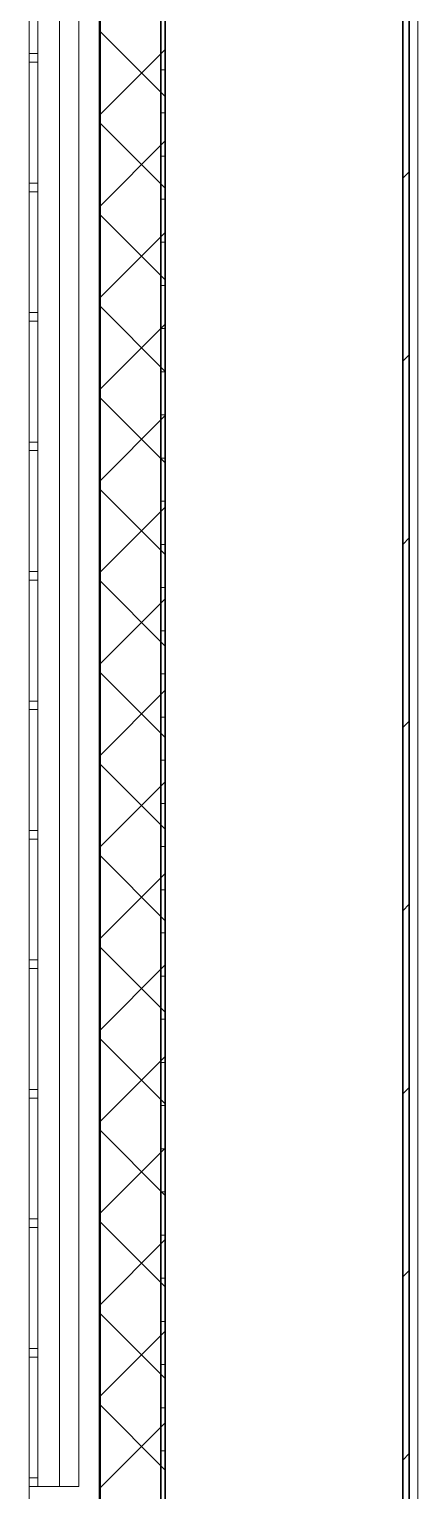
# Model space of a CAD drawing. Header units: millimetres. Extents: x -21010 to 105841, y -18351 to 135084.
# Drawn here: x -6603 to -5703, y 39522 to 42908 of the extents above; entities that cross this region are included whole.
import ezdxf

# ---------------------------------------------------------------- set-up
doc = ezdxf.new("R2010")
doc.units = ezdxf.units.MM
doc.linetypes.add('ADSK_Линия сетки', pattern=[2500, 2000, -250, 0, -250])
for name, color, linetype, lineweight in [('Лестницы', 7, 'Continuous', 9), ('Ограждение', 7, 'Continuous', 9), ('Оси', 7, 'Continuous', 9), ('Стены внутренние', 7, 'Continuous', 18), ('Стены наружные', 7, 'Continuous', 18), ('Стены штриховка', 7, 'Continuous', 13)]:
    doc.layers.add(name, color=color, linetype=linetype, lineweight=lineweight)

# ---------------------------------------------------------------- blocks, each defined once
blk = doc.blocks.new('1 этаж 21082025')
at = {"layer": 'Лестницы'}
for p, q in [((-750, -3943), (-750, 807)), ((-865, -623), (-845, -623)), ((-865, -643), (-845, -643)), ((-865, -923), (-845, -923)), ((-865, -943), (-845, -943)), ((-865, -1223), (-845, -1223)), ((-865, -1243), (-845, -1243)), ((-865, -1523), (-845, -1523)), ((-865, -1543), (-845, -1543)), ((-865, -1823), (-845, -1823)), ((-865, -1843), (-845, -1843)), ((-865, -2123), (-845, -2123)), ((-865, -2143), (-845, -2143)), ((-865, -2423), (-845, -2423)), ((-865, -2443), (-845, -2443)), ((-865, -2723), (-845, -2723)), ((-865, -2743), (-845, -2743)), ((-865, -3023), (-845, -3023)), ((-865, -3043), (-845, -3043)), ((-865, -3323), (-845, -3323)), ((-865, -3343), (-845, -3343)), ((-865, -3623), (-845, -3623)), ((-865, -3643), (-845, -3643)), ((-865, -3923), (-845, -3923)), ((-865, -3943), (-845, -3943)), ((-795, -3943), (-750, -3943))]:
    blk.add_line(p, q, dxfattribs=at)
at = {"layer": 'Ограждение'}
for p, q in [((-865, -3943), (-865, 557)), ((-845, -3943), (-845, 557)), ((-795, -3943), (-795, 557)), ((35, -5515), (35, -200)), ((-865, -4043), (-865, -3943)), ((-795, -3943), (-845, -3943))]:
    blk.add_line(p, q, dxfattribs=at)
at = {"layer": 'Оси', "linetype": 'ADSK_Линия сетки'}
blk.add_line((0, 5350.6), (0, -14846.4), dxfattribs=at)
at = {"layer": 'Стены внутренние', "lineweight": 30}
blk.add_line((-702, 702), (-702, -12102), dxfattribs=at)
at = {"layer": 'Стены внутренние', "linetype": 'Continuous', "lineweight": 9}
for p, q in [((-550, -722.8), (-700, -572.8)), ((-700, -763.2), (-550, -613.2)), ((-550, -935), (-700, -785)), ((-700, -975.4), (-550, -825.4)), ((-700, -940.3), (-702, -943.8)), ((-550, -1147.1), (-700, -997.1)), ((-700, -1187.5), (-550, -1037.5)), ((-550, -1359.2), (-700, -1209.2)), ((-700, -1399.6), (-550, -1249.6)), ((-550, -1571.3), (-700, -1421.3)), ((-700, -1611.8), (-550, -1461.8)), ((-550, -1783.5), (-700, -1633.5)), ((-700, -1823.9), (-550, -1673.9)), ((-550, -1995.6), (-700, -1845.6)), ((-700, -2036), (-550, -1886)), ((-550, -2207.7), (-700, -2057.7)), ((-700, -2248.2), (-550, -2098.2)), ((-550, -2419.9), (-700, -2269.9)), ((-700, -2460.3), (-550, -2310.3)), ((-700, -2362.7), (-702, -2366.2)), ((-700, -2376.2), (-702, -2372.8)), ((-550, -2632), (-700, -2482)), ((-700, -2672.4), (-550, -2522.4)), ((-550, -2844.1), (-700, -2694.1)), ((-700, -2884.6), (-550, -2734.6)), ((-550, -3056.3), (-700, -2906.3)), ((-700, -3096.7), (-550, -2946.7)), ((-550, -3268.4), (-700, -3118.4)), ((-700, -3175.5), (-702, -3179)), ((-700, -3308.8), (-550, -3158.8)), ((-550, -3480.5), (-700, -3330.5)), ((-700, -3521), (-550, -3371)), ((-550, -3692.7), (-700, -3542.7)), ((-700, -3733.1), (-550, -3583.1)), ((-550, -3904.8), (-700, -3754.8)), ((-700, -3945.2), (-550, -3795.2))]:
    blk.add_line(p, q, dxfattribs=at)
at = {"layer": 'Стены наружные', "lineweight": 30}
for p, q in [((-560, 550), (-560, -11950)), ((-550, -11950), (-550, 550)), ((0, 0), (0, -11300)), ((15, -5535), (15, -20))]:
    blk.add_line(p, q, dxfattribs=at)
at = {"layer": 'Стены наружные', "linetype": 'Continuous', "lineweight": 9}
for p, q in [((-550, -660.3), (-560, -660.3)), ((-550, -760.3), (-560, -760.3)), ((-550, -860.3), (-560, -860.3)), ((0, -911.8), (15, -896.8)), ((-550, -960.3), (-560, -960.3)), ((-550, -1060.3), (-560, -1060.3)), ((-550, -1160.3), (-560, -1160.3)), ((-550, -1260.3), (-560, -1260.3)), ((0, -1336), (15, -1321)), ((-550, -1360.3), (-560, -1360.3)), ((-550, -1460.3), (-560, -1460.3)), ((-550, -1560.3), (-560, -1560.3)), ((-550, -1660.3), (-560, -1660.3)), ((-550, -1760.3), (-560, -1760.3)), ((0, -1760.3), (15, -1745.3)), ((-550, -1860.3), (-560, -1860.3)), ((-550, -1960.3), (-560, -1960.3)), ((-550, -2060.3), (-560, -2060.3)), ((-550, -2160.3), (-560, -2160.3)), ((0, -2184.6), (15, -2169.6)), ((-550, -2260.3), (-560, -2260.3)), ((-550, -2360.3), (-560, -2360.3)), ((-550, -2460.3), (-560, -2460.3)), ((-550, -2560.3), (-560, -2560.3)), ((0, -2608.8), (15, -2593.8)), ((-550, -2660.3), (-560, -2660.3)), ((-550, -2760.3), (-560, -2760.3)), ((-550, -2860.3), (-560, -2860.3)), ((-550, -2960.3), (-560, -2960.3)), ((0, -3033.1), (15, -3018.1)), ((-550, -3060.3), (-560, -3060.3)), ((-550, -3160.3), (-560, -3160.3)), ((-550, -3260.3), (-560, -3260.3)), ((-550, -3360.3), (-560, -3360.3)), ((0, -3457.4), (15, -3442.4)), ((-550, -3460.3), (-560, -3460.3)), ((-550, -3560.3), (-560, -3560.3)), ((-550, -3660.3), (-560, -3660.3)), ((-550, -3760.3), (-560, -3760.3)), ((-550, -3860.3), (-560, -3860.3)), ((0, -3881.6), (15, -3866.6))]:
    blk.add_line(p, q, dxfattribs=at)
at = {"layer": 'Стены штриховка'}
blk.add_line((-700, -12102), (-700, 702), dxfattribs=at)

msp = doc.modelspace()

# ---------------------------------------------------------------- block references
msp.add_blockref('1 этаж 21082025', (-5738, 43475))

doc.saveas('drawing.dxf')
